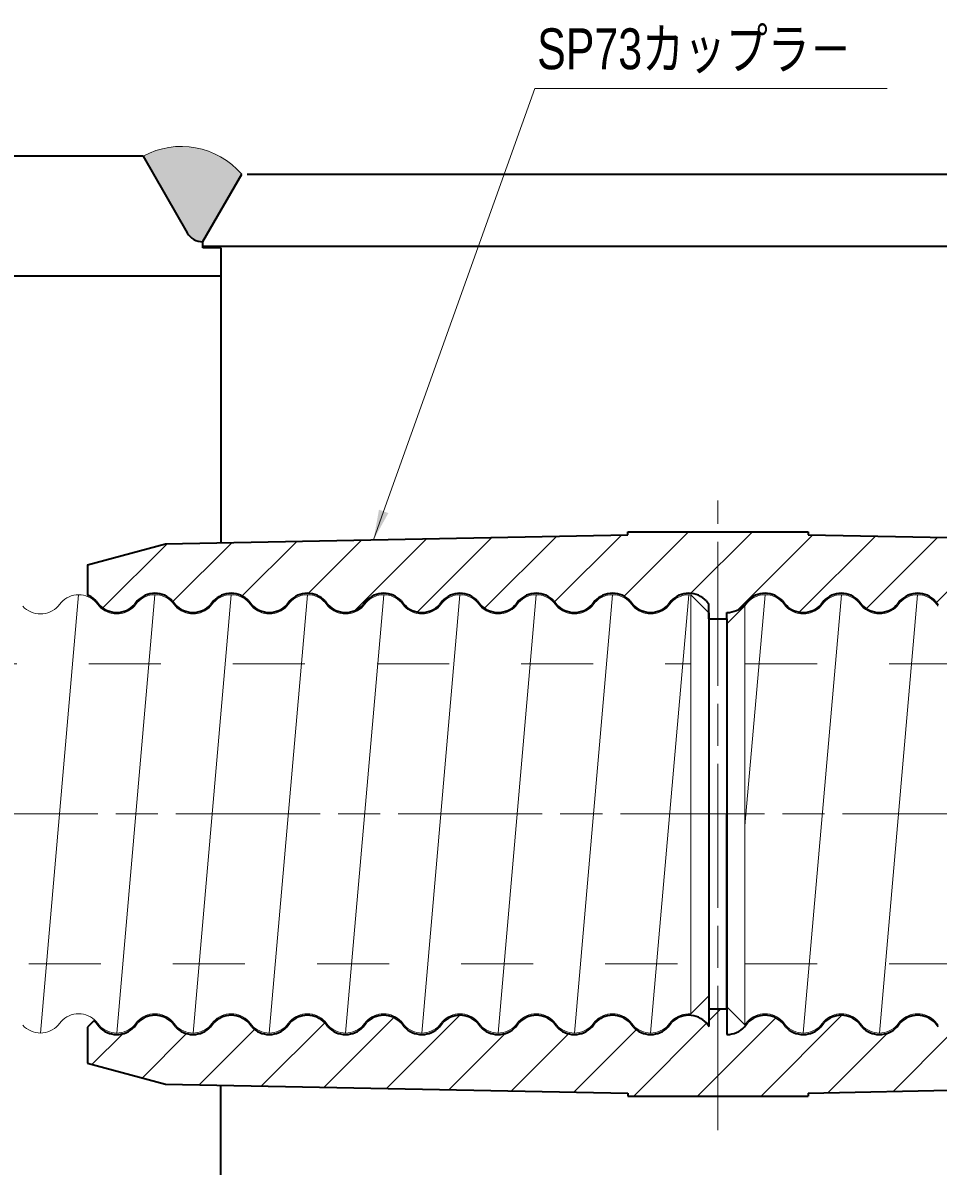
# Model space of a CAD drawing. Units: millimetres at full size, sheet at 1:2; details may follow other scales. Extents: x 2335 to 3175, y 1300 to 1901.
# Drawn here: x 2848 to 3000.4, y 1526.6 to 1717.1 of the extents above; entities that cross this region are included whole.
import ezdxf
from ezdxf.enums import TextEntityAlignment as Align

# ---------------------------------------------------------------- set-up
doc = ezdxf.new("R2010")
doc.units = ezdxf.units.MM
doc.header["$LTSCALE"] = 2
doc.linetypes.add('CHAIN', pattern=[18.5, 12, -1.5, 3.5, -1.5])
doc.linetypes.add('DASHED_SPACED', pattern=[12, 6, -6])
for name, color, linetype, lineweight in [('1外形線', 7, 'Continuous', 35), ('2細い実線', 3, 'Continuous', 20), ('3隠れ線', 2, 'DASHED_SPACED', 13), ('4中心線', 1, 'CHAIN', 15), ('6寸法線', 4, 'Continuous', 13)]:
    doc.layers.add(name, color=color, linetype=linetype, lineweight=lineweight)
doc.styles.add('Arial', font='')
doc.styles.get('Arial').set_extended_font_data('Arial')
pattern_1 = [(45, (3501.763, 3066.158), (-5.3033, 5.3033), [])]

# ---------------------------------------------------------------- blocks, each defined once
blk = doc.blocks.new('filled_arrow')
at = {"color": 0, "linetype": 'Continuous', "lineweight": -2}
blk.add_solid([(7.5, 1.25), (0, 0), (7.5, -1.25)], dxfattribs=at)

msp = doc.modelspace()

# ---------------------------------------------------------------- hatches: boundary and pattern name
at = {"layer": '2細い実線'}
h = msp.add_hatch(dxfattribs=at)
h.set_pattern_fill('USER', color=256, style=0, pattern_type=2)
h.set_pattern_definition(pattern_1)
h.paths.add_polyline_path([(2898.32, 1620.769), (2898.801, 1620.132, 0.43675), (2904.67, 1620.132), (2905.151, 1620.769, -0.43675), (2911.02, 1620.769), (2911.501, 1620.132, 0.43675), (2917.37, 1620.132), (2917.851, 1620.769, -0.43675), (2923.72, 1620.769), (2924.201, 1620.132, 0.43675), (2930.07, 1620.132), (2930.551, 1620.769, -0.43675), (2936.42, 1620.769), (2936.901, 1620.132, 0.43675), (2942.77, 1620.132), (2943.251, 1620.769, -0.43675), (2949.12, 1620.769), (2949.601, 1620.132, 0.43675), (2955.47, 1620.132), (2955.951, 1620.769, -0.43675), (2961.82, 1620.769), (2962.236, 1620.219), (2962.236, 1617.8), (2965.236, 1617.8), (2965.236, 1618.85, 0.20885), (2968.17, 1620.132), (2968.651, 1620.769, -0.43675), (2974.52, 1620.769), (2975.001, 1620.132, 0.43675), (2980.87, 1620.132), (2981.351, 1620.769, -0.43675), (2987.22, 1620.769), (2987.701, 1620.132, 0.43675), (2993.57, 1620.132), (2994.051, 1620.769, -0.43675), (2999.92, 1620.769), (3000.401, 1620.132, 0.43675), (3006.27, 1620.132), (3006.751, 1620.769, -0.43675), (3012.62, 1620.769), (3013.101, 1620.132, 0.43675), (3018.97, 1620.132), (3019.451, 1620.769, -0.43675), (3025.32, 1620.769), (3025.801, 1620.132, 0.43675), (3031.67, 1620.132), (3032.151, 1620.769, -0.43675), (3038.02, 1620.769), (3038.501, 1620.132, 0.43675), (3044.37, 1620.132), (3044.851, 1620.769, -0.43675), (3050.72, 1620.769), (3051.201, 1620.132, 0.43675), (3057.07, 1620.132), (3057.551, 1620.769, -0.43675), (3063.42, 1620.769), (3063.901, 1620.132, 0.20241), (3066.737, 1618.852), (3068.736, 1620.85), (3068.736, 1626.8), (3055.736, 1630.3), (2978.736, 1631.8), (2978.736, 1632.3), (2948.736, 1632.3), (2948.736, 1631.8), (2871.736, 1630.3), (2858.736, 1626.8), (2858.736, 1621.778, -0.11364), (2860.22, 1620.769), (2860.701, 1620.132, 0.43675), (2866.57, 1620.132), (2867.051, 1620.769, -0.43675), (2872.92, 1620.769), (2873.401, 1620.132, 0.43675), (2879.27, 1620.132), (2879.751, 1620.769, -0.43675), (2885.62, 1620.769), (2886.101, 1620.132, 0.43675), (2891.97, 1620.132), (2892.451, 1620.769, -0.43675)])
h = msp.add_hatch(dxfattribs=at)
h.set_pattern_fill('USER', color=256, style=0, pattern_type=2)
h.set_pattern_definition(pattern_1)
h.paths.add_polyline_path([(2911.501, 1549.832), (2911.02, 1550.469, 0.43675), (2905.151, 1550.469), (2904.67, 1549.832, -0.43675), (2898.801, 1549.832), (2898.32, 1550.469, 0.43675), (2892.451, 1550.469), (2891.97, 1549.832, -0.43675), (2886.101, 1549.832), (2885.62, 1550.469, 0.43675), (2879.751, 1550.469), (2879.27, 1549.832, -0.43675), (2873.401, 1549.832), (2872.92, 1550.469, 0.43675), (2867.051, 1550.469), (2866.57, 1549.832, -0.43675), (2860.701, 1549.832), (2860.22, 1550.469, 0.0339), (2859.826, 1550.84), (2858.736, 1549.75), (2858.736, 1543.8), (2871.736, 1540.3), (2948.736, 1538.8), (2948.736, 1538.3), (2978.736, 1538.3), (2978.736, 1538.8), (3055.736, 1540.3), (3068.736, 1543.8), (3068.736, 1549.03, -0.34211), (3063.901, 1549.832), (3063.42, 1550.469, 0.43675), (3057.551, 1550.469), (3057.07, 1549.832, -0.43675), (3051.201, 1549.832), (3050.72, 1550.469, 0.43675), (3044.851, 1550.469), (3044.37, 1549.832, -0.43675), (3038.501, 1549.832), (3038.02, 1550.469, 0.43675), (3032.151, 1550.469), (3031.67, 1549.832, -0.43675), (3025.801, 1549.832), (3025.32, 1550.469, 0.43675), (3019.451, 1550.469), (3018.97, 1549.832, -0.43675), (3013.101, 1549.832), (3012.62, 1550.469, 0.43675), (3006.751, 1550.469), (3006.27, 1549.832, -0.43675), (3000.401, 1549.832), (2999.92, 1550.469, 0.43675), (2994.051, 1550.469), (2993.57, 1549.832, -0.43675), (2987.701, 1549.832), (2987.22, 1550.469, 0.43675), (2981.351, 1550.469), (2980.87, 1549.832, -0.43675), (2975.001, 1549.832), (2974.52, 1550.469, 0.43675), (2968.651, 1550.469), (2968.17, 1549.832, -0.20885), (2965.236, 1548.55), (2965.236, 1552.8), (2962.236, 1552.8), (2962.236, 1549.919), (2961.82, 1550.469, 0.43675), (2955.951, 1550.469), (2955.47, 1549.832, -0.43675), (2949.601, 1549.832), (2949.12, 1550.469, 0.43675), (2943.251, 1550.469), (2942.77, 1549.832, -0.43675), (2936.901, 1549.832), (2936.42, 1550.469, 0.43675), (2930.551, 1550.469), (2930.07, 1549.832, -0.43675), (2924.201, 1549.832), (2923.72, 1550.469, 0.43675), (2917.851, 1550.469), (2917.37, 1549.832, -0.43675)])
at = {"layer": '6寸法線'}
msp.add_hatch(color=3, dxfattribs=at).paths.add_polyline_path([(2868.019, 1694.85), (2875.38, 1682.102, 0.26536), (2877.949, 1680.603), (2884.444, 1691.852, 0.35518)])

# ---------------------------------------------------------------- linework, layer by layer
at = {"layer": '1外形線'}
for p, q in [((2868.019, 1694.85), (2698.478, 1694.85)), ((2868.019, 1694.85), (2875.38, 1682.102)), ((2877.978, 1680.652), (2884.444, 1691.852)), ((2885.33, 1691.855), (3144.474, 1691.855)), ((2877.978, 1679.852), (2877.978, 1680.652)), ((2877.978, 1679.602), (2877.978, 1680.602)), ((2877.978, 1679.855), (3142.345, 1679.855)), ((2880.978, 1679.602), (2877.978, 1679.602)), ((2880.978, 1679.602), (2880.978, 1676.359)), ((2880.978, 1676.359), (2880.978, 1630.48)), ((2880.978, 1674.85), (2844.978, 1674.85)), ((2948.736, 1632.3), (2978.736, 1632.3)), ((2948.736, 1631.8), (2948.736, 1632.3)), ((2978.736, 1632.3), (2978.736, 1631.8)), ((2858.736, 1626.8), (2871.736, 1630.3)), ((2871.736, 1630.3), (2948.736, 1631.8)), ((2978.736, 1631.8), (3055.736, 1630.3)), ((2858.736, 1626.8), (2858.736, 1621.778)), ((2860.22, 1620.769), (2860.701, 1620.132)), ((2867.051, 1620.769), (2866.57, 1620.132)), ((2872.92, 1620.769), (2873.401, 1620.132)), ((2879.751, 1620.769), (2879.27, 1620.132)), ((2885.62, 1620.769), (2886.101, 1620.132)), ((2892.451, 1620.769), (2891.97, 1620.132)), ((2898.32, 1620.769), (2898.801, 1620.132)), ((2905.151, 1620.769), (2904.67, 1620.132)), ((2911.02, 1620.769), (2911.501, 1620.132)), ((2917.851, 1620.769), (2917.37, 1620.132)), ((2923.72, 1620.769), (2924.201, 1620.132)), ((2930.551, 1620.769), (2930.07, 1620.132)), ((2936.42, 1620.769), (2936.901, 1620.132)), ((2943.251, 1620.769), (2942.77, 1620.132)), ((2949.12, 1620.769), (2949.601, 1620.132)), ((2955.951, 1620.769), (2955.47, 1620.132)), ((2961.82, 1620.769), (2962.236, 1620.219)), ((2968.651, 1620.769), (2968.17, 1620.132)), ((2974.52, 1620.769), (2975.001, 1620.132)), ((2981.351, 1620.769), (2980.87, 1620.132)), ((2987.22, 1620.769), (2987.701, 1620.132)), ((2994.051, 1620.769), (2993.57, 1620.132)), ((2999.92, 1620.769), (3000.401, 1620.132)), ((2962.236, 1617.8), (2962.236, 1620.219)), ((2962.236, 1618.785), (2962.236, 1554.985)), ((2965.236, 1617.8), (2965.236, 1618.85)), ((2962.236, 1617.8), (2965.236, 1617.8)), ((2965.236, 1617.8), (2965.236, 1585.3)), ((2962.236, 1585.3), (2962.236, 1552.8)), ((2965.236, 1552.8), (2965.236, 1585.3)), ((2962.236, 1552.8), (2965.236, 1552.8)), ((2962.236, 1552.8), (2962.236, 1549.905)), ((2965.236, 1552.8), (2965.236, 1548.55)), ((2859.826, 1550.84), (2858.736, 1549.75)), ((2860.701, 1549.832), (2860.22, 1550.469)), ((2866.57, 1549.832), (2867.051, 1550.469)), ((2873.401, 1549.832), (2872.92, 1550.469)), ((2879.27, 1549.832), (2879.751, 1550.469)), ((2886.101, 1549.832), (2885.62, 1550.469)), ((2891.97, 1549.832), (2892.451, 1550.469)), ((2898.801, 1549.832), (2898.32, 1550.469)), ((2904.67, 1549.832), (2905.151, 1550.469)), ((2911.501, 1549.832), (2911.02, 1550.469)), ((2917.37, 1549.832), (2917.851, 1550.469)), ((2924.201, 1549.832), (2923.72, 1550.469)), ((2930.07, 1549.832), (2930.551, 1550.469)), ((2936.901, 1549.832), (2936.42, 1550.469)), ((2942.77, 1549.832), (2943.251, 1550.469)), ((2949.601, 1549.832), (2949.12, 1550.469)), ((2955.47, 1549.832), (2955.951, 1550.469)), ((2962.301, 1549.832), (2961.82, 1550.469)), ((2968.17, 1549.832), (2968.651, 1550.469)), ((2975.001, 1549.832), (2974.52, 1550.469)), ((2980.87, 1549.832), (2981.351, 1550.469)), ((2987.701, 1549.832), (2987.22, 1550.469)), ((2993.57, 1549.832), (2994.051, 1550.469)), ((3000.401, 1549.832), (2999.92, 1550.469)), ((2858.736, 1549.75), (2858.736, 1543.8)), ((2858.736, 1543.8), (2871.736, 1540.3)), ((2871.736, 1540.3), (2948.736, 1538.8)), ((2880.978, 1494.242), (2880.978, 1540.12)), ((2948.736, 1538.8), (2948.736, 1538.3)), ((2978.736, 1538.8), (3055.736, 1540.3)), ((2978.736, 1538.8), (2978.736, 1538.3)), ((2948.736, 1538.3), (2978.736, 1538.3))]:
    msp.add_line(p, q, dxfattribs=at)
at = {"layer": '1外形線', "color": 1}
msp.add_line((2965.236, 1617.701), (2965.236, 1549.972), dxfattribs=at)
at = {"layer": '1外形線'}
for centre, radius, start, end in [((2877.978, 1683.602), 3, 210.00333, 270), ((2857.286, 1618.05), 4, 42.81375, 68.74619), ((2869.986, 1618.05), 4, 42.81375, 137.18625), ((2882.686, 1618.05), 4, 42.81375, 137.18625), ((2895.386, 1618.05), 4, 42.81375, 137.18625), ((2908.086, 1618.05), 4, 42.81375, 137.18625), ((2920.786, 1618.05), 4, 42.81375, 137.18625), ((2933.486, 1618.05), 4, 42.81375, 137.18625), ((2946.186, 1618.05), 4, 42.81375, 137.18625), ((2958.886, 1618.05), 4, 42.81375, 137.18625), ((2971.586, 1618.05), 4, 42.81375, 137.18625), ((2984.286, 1618.05), 4, 42.81375, 137.18625), ((2996.986, 1618.05), 4, 42.81375, 137.18625), ((2863.636, 1622.85), 4, 222.81375, 317.18625), ((2876.336, 1622.85), 4, 222.81375, 317.18625), ((2889.036, 1622.85), 4, 222.81375, 317.18625), ((2901.736, 1622.85), 4, 222.81375, 317.18625), ((2914.436, 1622.85), 4, 222.81375, 317.18625), ((2927.136, 1622.85), 4, 222.81375, 317.18625), ((2939.836, 1622.85), 4, 222.81375, 317.18625), ((2952.536, 1622.85), 4, 222.81375, 317.18625), ((2965.236, 1622.85), 4, 270, 317.18625), ((2977.936, 1622.85), 4, 222.81375, 317.18625), ((2990.636, 1622.85), 4, 222.81375, 317.18625), ((2857.286, 1547.75), 4, 42.81375, 50.57952), ((2869.986, 1547.75), 4, 42.81375, 137.18625), ((2882.686, 1547.75), 4, 42.81375, 137.18625), ((2895.386, 1547.75), 4, 42.81375, 137.18625), ((2908.086, 1547.75), 4, 42.81375, 137.18625), ((2920.786, 1547.75), 4, 42.81375, 137.18625), ((2933.486, 1547.75), 4, 42.81375, 137.18625), ((2946.186, 1547.75), 4, 42.81375, 137.18625), ((2958.886, 1547.75), 4, 42.81375, 137.18625), ((2971.586, 1547.75), 4, 42.81375, 137.18625), ((2984.286, 1547.75), 4, 42.81375, 137.18625), ((2996.986, 1547.75), 4, 42.81375, 137.18625), ((2863.636, 1552.55), 4, 222.81375, 317.18625), ((2876.336, 1552.55), 4, 222.81375, 317.18625), ((2889.036, 1552.55), 4, 222.81375, 317.18625), ((2901.736, 1552.55), 4, 222.81375, 317.18625), ((2914.436, 1552.55), 4, 222.81375, 317.18625), ((2927.136, 1552.55), 4, 222.81375, 317.18625), ((2939.836, 1552.55), 4, 222.81375, 317.18625), ((2952.536, 1552.55), 4, 222.81375, 317.18625), ((2965.236, 1552.55), 4, 270, 317.18625), ((2977.936, 1552.55), 4, 222.81375, 317.18625), ((2990.636, 1552.55), 4, 222.81375, 317.18625)]:
    msp.add_arc(centre, radius, start, end, dxfattribs=at)
at = {"layer": '2細い実線'}
for p, q in [((2857.286, 1621.8), (2850.936, 1548.8)), ((2869.986, 1621.8), (2863.636, 1548.8)), ((2882.686, 1621.8), (2876.336, 1548.8)), ((2895.386, 1621.8), (2889.036, 1548.8)), ((2908.086, 1621.8), (2901.736, 1548.8)), ((2920.786, 1621.8), (2914.436, 1548.8)), ((2933.486, 1621.8), (2927.136, 1548.8)), ((2946.186, 1621.8), (2939.836, 1548.8)), ((2958.886, 1621.8), (2952.536, 1548.8)), ((2959.236, 1621.785), (2962.236, 1618.785)), ((2959.236, 1621.785), (2959.236, 1551.985)), ((2971.586, 1621.8), (2968.236, 1583.289)), ((2984.286, 1621.8), (2977.936, 1548.8)), ((2996.986, 1621.8), (2990.636, 1548.8)), ((2854.351, 1620.519), (2853.87, 1619.882)), ((2860.22, 1620.519), (2860.701, 1619.882)), ((2867.051, 1620.519), (2866.57, 1619.882)), ((2872.92, 1620.519), (2873.401, 1619.882)), ((2879.751, 1620.519), (2879.27, 1619.882)), ((2885.62, 1620.519), (2886.101, 1619.882)), ((2892.451, 1620.519), (2891.97, 1619.882)), ((2898.32, 1620.519), (2898.801, 1619.882)), ((2905.151, 1620.519), (2904.67, 1619.882)), ((2911.02, 1620.519), (2911.501, 1619.882)), ((2917.851, 1620.519), (2917.37, 1619.882)), ((2923.72, 1620.519), (2924.201, 1619.882)), ((2930.551, 1620.519), (2930.07, 1619.882)), ((2936.42, 1620.519), (2936.901, 1619.882)), ((2943.251, 1620.519), (2942.77, 1619.882)), ((2949.12, 1620.519), (2949.601, 1619.882)), ((2955.951, 1620.519), (2955.47, 1619.882)), ((2968.236, 1619.969), (2965.236, 1616.969)), ((2968.651, 1620.519), (2968.236, 1619.969)), ((2968.236, 1619.969), (2968.236, 1585.3)), ((2974.52, 1620.519), (2975.001, 1619.882)), ((2981.351, 1620.519), (2980.87, 1619.882)), ((2987.22, 1620.519), (2987.701, 1619.882)), ((2994.051, 1620.519), (2993.57, 1619.882)), ((2999.92, 1620.519), (3000.401, 1619.882)), ((2968.236, 1550.169), (2968.236, 1585.3)), ((2959.236, 1551.985), (2962.236, 1554.985)), ((2968.236, 1550.169), (2965.236, 1553.169)), ((2853.87, 1550.082), (2854.351, 1550.719)), ((2860.701, 1550.082), (2860.22, 1550.719)), ((2866.57, 1550.082), (2867.051, 1550.719)), ((2873.401, 1550.082), (2872.92, 1550.719)), ((2879.27, 1550.082), (2879.751, 1550.719)), ((2886.101, 1550.082), (2885.62, 1550.719)), ((2891.97, 1550.082), (2892.451, 1550.719)), ((2898.801, 1550.082), (2898.32, 1550.719)), ((2904.67, 1550.082), (2905.151, 1550.719)), ((2911.501, 1550.082), (2911.02, 1550.719)), ((2917.37, 1550.082), (2917.851, 1550.719)), ((2924.201, 1550.082), (2923.72, 1550.719)), ((2930.07, 1550.082), (2930.551, 1550.719)), ((2936.901, 1550.082), (2936.42, 1550.719)), ((2942.77, 1550.082), (2943.251, 1550.719)), ((2949.601, 1550.082), (2949.12, 1550.719)), ((2955.47, 1550.082), (2955.951, 1550.719)), ((2968.236, 1550.169), (2968.651, 1550.719)), ((2975.001, 1550.082), (2974.52, 1550.719)), ((2980.87, 1550.082), (2981.351, 1550.719)), ((2987.701, 1550.082), (2987.22, 1550.719)), ((2993.57, 1550.082), (2994.051, 1550.719)), ((3000.401, 1550.082), (2999.92, 1550.719))]:
    msp.add_line(p, q, dxfattribs=at)
for centre, radius, start, end in [((2874.388, 1683.249), 13.235, 40.5486, 118.76466), ((2857.286, 1617.8), 4, 42.81375, 137.18625), ((2869.986, 1617.8), 4, 42.81375, 137.18625), ((2882.686, 1617.8), 4, 42.81375, 137.18625), ((2895.386, 1617.8), 4, 42.81375, 137.18625), ((2908.086, 1617.8), 4, 42.81375, 137.18625), ((2920.786, 1617.8), 4, 42.81375, 137.18625), ((2933.486, 1617.8), 4, 42.81375, 137.18625), ((2946.186, 1617.8), 4, 42.81375, 137.18625), ((2958.886, 1617.8), 4, 84.9802, 137.18625), ((2971.586, 1617.8), 4, 42.81375, 137.18625), ((2984.286, 1617.8), 4, 42.81375, 137.18625), ((2996.986, 1617.8), 4, 42.81375, 137.18625), ((2850.936, 1622.6), 4, 222.81375, 317.18625), ((2863.636, 1622.6), 4, 222.81375, 317.18625), ((2876.336, 1622.6), 4, 222.81375, 317.18625), ((2889.036, 1622.6), 4, 222.81375, 317.18625), ((2901.736, 1622.6), 4, 222.81375, 317.18625), ((2914.436, 1622.6), 4, 222.81375, 317.18625), ((2927.136, 1622.6), 4, 222.81375, 317.18625), ((2939.836, 1622.6), 4, 222.81375, 317.18625), ((2952.536, 1622.6), 4, 222.81375, 317.18625), ((2977.936, 1622.6), 4, 222.81375, 317.18625), ((2990.636, 1622.6), 4, 222.81375, 317.18625), ((2857.286, 1548), 4, 42.81375, 137.18625), ((2869.986, 1548), 4, 42.81375, 137.18625), ((2882.686, 1548), 4, 42.81375, 137.18625), ((2895.386, 1548), 4, 42.81375, 137.18625), ((2908.086, 1548), 4, 42.81375, 137.18625), ((2920.786, 1548), 4, 42.81375, 137.18625), ((2933.486, 1548), 4, 42.81375, 137.18625), ((2946.186, 1548), 4, 42.81375, 137.18625), ((2958.886, 1548), 4, 84.9802, 137.18625), ((2971.586, 1548), 4, 42.81375, 137.18625), ((2984.286, 1548), 4, 42.81375, 137.18625), ((2996.986, 1548), 4, 42.81375, 137.18625), ((2850.936, 1552.8), 4, 222.81375, 317.18625), ((2863.636, 1552.8), 4, 222.81375, 317.18625), ((2876.336, 1552.8), 4, 222.81375, 317.18625), ((2889.036, 1552.8), 4, 222.81375, 317.18625), ((2901.736, 1552.8), 4, 222.81375, 317.18625), ((2914.436, 1552.8), 4, 222.81375, 317.18625), ((2927.136, 1552.8), 4, 222.81375, 317.18625), ((2939.836, 1552.8), 4, 222.81375, 317.18625), ((2952.536, 1552.8), 4, 222.81375, 317.18625), ((2977.936, 1552.8), 4, 222.81375, 317.18625), ((2990.636, 1552.8), 4, 222.81375, 317.18625)]:
    msp.add_arc(centre, radius, start, end, dxfattribs=at)
at = {"layer": '3隠れ線'}
for p, q in [((2498.978, 1610.3), (2959.236, 1610.3)), ((2968.236, 1610.3), (3140.471, 1610.3)), ((2488.978, 1560.3), (2959.236, 1560.3)), ((2968.236, 1560.3), (3147.768, 1560.3))]:
    msp.add_line(p, q, dxfattribs=at)
at = {"layer": '4中心線'}
for p, q in [((2963.736, 1532.64), (2963.736, 1637.503)), ((2355.489, 1585.3), (3144.133, 1585.3))]:
    msp.add_line(p, q, dxfattribs=at)
at = {"layer": '6寸法線'}
msp.add_lwpolyline([(2906.395, 1630.976), (2908.077, 1635.684), (2933.228, 1706.103), (2991.905, 1706.103)], dxfattribs=at)

# ---------------------------------------------------------------- block references
at = {"layer": '6寸法線', "xscale": 0.667, "yscale": 0.667, "rotation": 70.3}
msp.add_blockref('filled_arrow', (2906.395, 1630.976), dxfattribs=at)

# ---------------------------------------------------------------- texts
at = {"layer": '6寸法線', "style": 'Arial', "width": 0.75}
msp.add_text('SP73カップラ－', height=6.818, dxfattribs=at).set_placement((2933.637, 1716.152), align=Align.TOP_LEFT)

doc.saveas('drawing.dxf')
